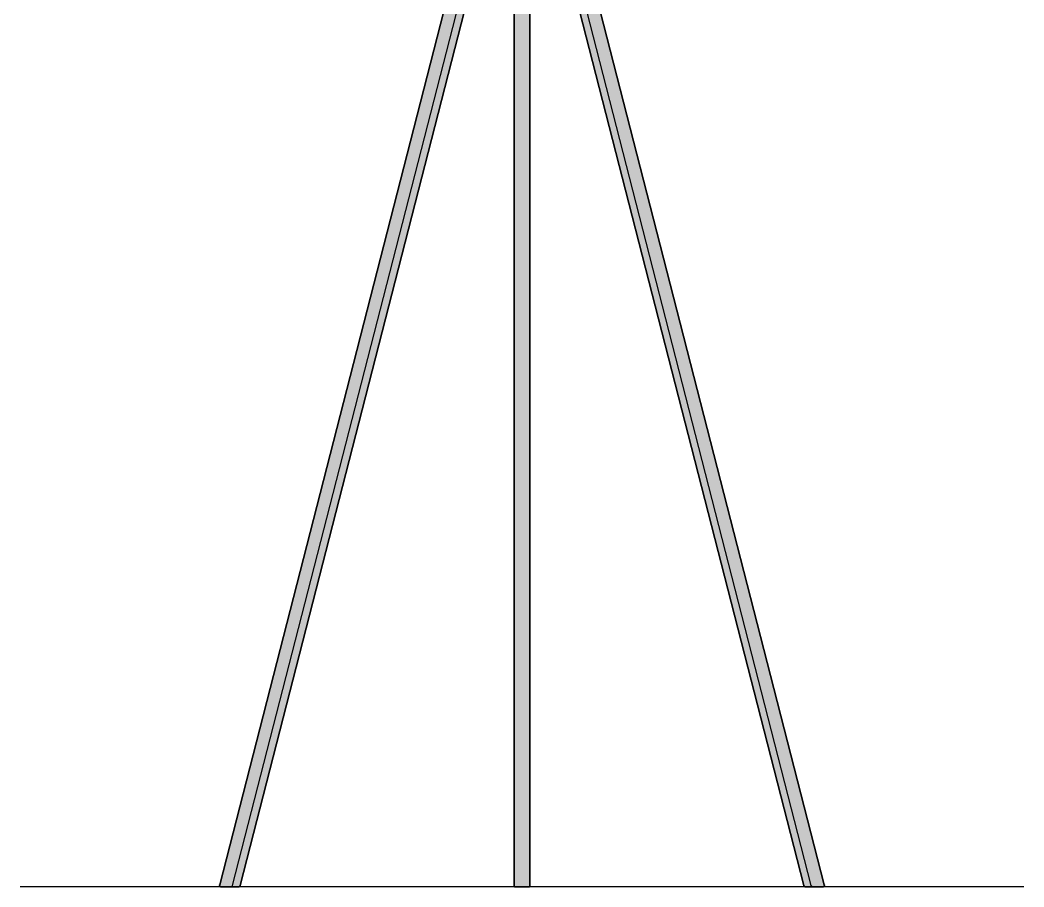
# Model space of a CAD drawing. Header units: millimetres. Extents: x 0 to 2535, y -1006 to 1980.
# Drawn here: x 1389 to 2535, y 0 to 990 of the extents above; entities that cross this region are included whole.
import ezdxf

# ---------------------------------------------------------------- set-up
doc = ezdxf.new("R2010")
doc.units = ezdxf.units.MM
doc.layers.add('Blocks', color=7, linetype='Continuous')
doc.layers.add('Blocks$Fill', color=7, linetype='Continuous', true_color=0xffffff)
for name, color, linetype, lineweight, true_color in [('Blocks$Inner', 7, 'Continuous', 25, 0x007f00), ('Blocks$Outline', 7, 'Continuous', 35, 0xff3f3f), ('Groud', 7, 'Continuous', 25, 0x243775)]:
    doc.layers.add(name, color=color, linetype=linetype, lineweight=lineweight, true_color=true_color)

# ---------------------------------------------------------------- blocks, each defined once
blk = doc.blocks.new('Superloon Floor Lamp Front')
at = {"layer": 'Blocks$Fill'}
blk.add_hatch(color=256, dxfattribs=at).paths.add_polyline_path([(228, 2.5), (228, 2.4), (228, 2.3), (228, 2.2), (227.9, 2.2), (227.9, 2.1), (227.9, 2), (227.9, 2), (227.9, 1.9), (227.9, 1.8), (228, 1.7), (228, 1.7), (228, 1.6), (228, 1.5), (228, 1.5), (228, 1.4), (228.1, 1.3), (228.1, 1.3), (228.1, 1.2), (228.1, 1.2), (228.2, 1.1), (228.2, 1), (228.2, 1), (228.3, 0.9), (228.3, 0.9), (228.3, 0.8), (228.4, 0.7), (228.4, 0.7), (228.5, 0.6), (228.5, 0.6), (228.6, 0.5), (228.6, 0.5), (228.7, 0.5), (228.7, 0.4), (228.8, 0.4), (228.8, 0.3), (228.9, 0.3), (229, 0.3), (229, 0.2), (229.1, 0.2), (229.1, 0.2), (229.2, 0.1), (229.3, 0.1), (229.3, 0.1), (229.4, 0.1), (229.5, 0.1), (229.5, 0), (229.6, 0), (229.7, 0), (229.7, 0), (229.8, 0), (229.9, 0), (229.9, 0), (240.9, 0), (241, 0), (249.3, 0), (249.4, 0), (249.5, 0), (249.6, 0), (249.6, 0), (249.7, 0), (249.8, 0.1), (249.8, 0.1), (249.9, 0.1), (250, 0.1), (250, 0.1), (250.1, 0.2), (250.2, 0.2), (250.2, 0.2), (250.3, 0.3), (250.3, 0.3), (250.4, 0.3), (250.4, 0.4), (250.5, 0.4), (250.6, 0.5), (250.6, 0.5), (250.7, 0.6), (250.7, 0.6), (250.8, 0.7), (250.8, 0.7), (250.8, 0.8), (250.9, 0.8), (250.9, 0.9), (251, 0.9), (251, 1), (251, 1.1), (251.1, 1.1), (251.1, 1.2), (251.1, 1.2), (251.2, 1.3), (251.2, 1.4), (251.2, 1.4), (251.2, 1.5), (556.8, 1192.6), (556.8, 1192.7), (556.9, 1192.8), (556.9, 1192.8), (556.9, 1192.9), (556.9, 1192.9), (557, 1193), (557, 1193.1), (557, 1193.1), (557.1, 1193.2), (557.1, 1193.2), (557.2, 1193.3), (557.2, 1193.3), (557.2, 1193.4), (557.3, 1193.5), (557.3, 1193.5), (557.4, 1193.5), (557.4, 1193.6), (557.5, 1193.6), (557.6, 1193.7), (557.6, 1193.7), (557.7, 1193.8), (557.7, 1193.8), (557.8, 1193.8), (557.9, 1193.9), (557.9, 1193.9), (558, 1193.9), (558, 1193.9), (558.1, 1194), (558.2, 1194), (558.2, 1194), (558.3, 1194), (558.4, 1194), (558.5, 1194), (558.5, 1194), (558.6, 1194.1), (558.7, 1194.1), (558.7, 1194.1), (564.3, 1194.1), (564.3, 1), (564.3, 0.9), (564.3, 0.9), (564.3, 0.9), (564.3, 0.8), (564.3, 0.8), (564.3, 0.8), (564.3, 0.7), (564.3, 0.7), (564.3, 0.7), (564.3, 0.6), (564.4, 0.6), (564.4, 0.6), (564.4, 0.5), (564.4, 0.5), (564.4, 0.5), (564.4, 0.5), (564.5, 0.4), (564.5, 0.4), (564.5, 0.4), (564.5, 0.3), (564.5, 0.3), (564.6, 0.3), (564.6, 0.3), (564.6, 0.2), (564.6, 0.2), (564.7, 0.2), (564.7, 0.2), (564.7, 0.2), (564.8, 0.1), (564.8, 0.1), (564.8, 0.1), (564.8, 0.1), (564.9, 0.1), (564.9, 0.1), (564.9, 0.1), (565, 0), (565, 0), (565, 0), (565.1, 0), (565.1, 0), (565.1, 0), (565.2, 0), (565.2, 0), (565.2, 0), (565.3, 0), (573.3, 0), (581.2, 0), (581.3, 0), (581.3, 0), (581.4, 0), (581.4, 0), (581.4, 0), (581.5, 0), (581.5, 0), (581.5, 0), (581.6, 0.1), (581.6, 0.1), (581.6, 0.1), (581.7, 0.1), (581.7, 0.1), (581.7, 0.1), (581.7, 0.1), (581.8, 0.2), (581.8, 0.2), (581.8, 0.2), (581.9, 0.2), (581.9, 0.2), (581.9, 0.3), (581.9, 0.3), (582, 0.3), (582, 0.3), (582, 0.4), (582, 0.4), (582, 0.4), (582.1, 0.5), (582.1, 0.5), (582.1, 0.5), (582.1, 0.5), (582.1, 0.6), (582.1, 0.6), (582.2, 0.6), (582.2, 0.7), (582.2, 0.7), (582.2, 0.7), (582.2, 0.8), (582.2, 0.8), (582.2, 0.8), (582.2, 0.9), (582.2, 0.9), (582.2, 0.9), (582.2, 1), (582.2, 1), (582.2, 1194.1), (587.8, 1194.1), (587.9, 1194.1), (588, 1194), (588.1, 1194), (588.1, 1194), (588.2, 1194), (588.3, 1194), (588.3, 1194), (588.4, 1194), (588.5, 1193.9), (588.5, 1193.9), (588.6, 1193.9), (588.6, 1193.9), (588.7, 1193.8), (588.8, 1193.8), (588.8, 1193.8), (588.9, 1193.7), (588.9, 1193.7), (589, 1193.6), (589.1, 1193.6), (589.1, 1193.5), (589.2, 1193.5), (589.2, 1193.5), (589.3, 1193.4), (589.3, 1193.3), (589.3, 1193.3), (589.4, 1193.2), (589.4, 1193.2), (589.5, 1193.1), (589.5, 1193.1), (589.5, 1193), (589.6, 1192.9), (589.6, 1192.9), (589.6, 1192.8), (589.6, 1192.8), (589.7, 1192.7), (589.7, 1192.6), (589.7, 1192.6), (895.3, 1.5), (895.3, 1.4), (895.3, 1.3), (895.4, 1.2), (895.4, 1.2), (895.4, 1.1), (895.5, 1.1), (895.5, 1), (895.5, 0.9), (895.6, 0.9), (895.6, 0.8), (895.7, 0.8), (895.7, 0.7), (895.7, 0.7), (895.8, 0.6), (895.8, 0.6), (895.9, 0.5), (895.9, 0.5), (896, 0.4), (896.1, 0.4), (896.1, 0.3), (896.2, 0.3), (896.2, 0.3), (896.3, 0.2), (896.3, 0.2), (896.4, 0.2), (896.5, 0.1), (896.5, 0.1), (896.6, 0.1), (896.7, 0.1), (896.7, 0.1), (896.8, 0), (896.9, 0), (896.9, 0), (897, 0), (897.1, 0), (897.2, 0), (897.2, 0), (905.5, 0), (905.6, 0), (916.6, 0), (916.7, 0), (916.8, 0), (916.8, 0), (916.9, 0), (917, 0), (917, 0.1), (917.1, 0.1), (917.2, 0.1), (917.2, 0.1), (917.3, 0.1), (917.4, 0.2), (917.4, 0.2), (917.5, 0.2), (917.5, 0.3), (917.6, 0.3), (917.7, 0.3), (917.7, 0.4), (917.8, 0.4), (917.8, 0.5), (917.9, 0.5), (917.9, 0.5), (918, 0.6), (918, 0.6), (918.1, 0.7), (918.1, 0.7), (918.2, 0.8), (918.2, 0.9), (918.2, 0.9), (918.3, 1), (918.3, 1), (918.3, 1.1), (918.4, 1.2), (918.4, 1.2), (918.4, 1.3), (918.4, 1.3), (918.5, 1.4), (918.5, 1.5), (918.5, 1.5), (918.5, 1.6), (918.5, 1.7), (918.5, 1.7), (918.6, 1.8), (918.6, 1.9), (918.6, 2), (918.6, 2), (918.6, 2.1), (918.6, 2.2), (918.5, 2.2), (918.5, 2.3), (918.5, 2.4), (918.5, 2.4), (918.5, 2.5), (601.1, 1239.6), (601.1, 1239.7), (601.1, 1239.7), (601, 1239.8), (601, 1239.9), (601, 1239.9), (600.9, 1240), (600.9, 1240.1), (600.9, 1240.1), (600.8, 1240.2), (600.8, 1240.2), (600.8, 1240.3), (600.7, 1240.3), (600.7, 1240.4), (600.6, 1240.4), (600.6, 1240.5), (600.5, 1240.5), (600.5, 1240.6), (600.4, 1240.6), (600.4, 1240.7), (600.3, 1240.7), (600.2, 1240.8), (600.2, 1240.8), (600.1, 1240.8), (600.1, 1240.9), (600, 1240.9), (599.9, 1240.9), (599.9, 1240.9), (599.8, 1241), (599.7, 1241), (599.7, 1241), (599.6, 1241), (599.5, 1241), (599.5, 1241), (599.4, 1241), (599.3, 1241), (599.3, 1241.1), (599.2, 1241.1), (581.2, 1241.1), (581.2, 1253.5), (581.5, 1253.8), (582.1, 1254.6), (582.3, 1255.6), (582.3, 1255.6), (582.3, 1404.7), (582.2, 1855.6), (582.2, 1855.7), (582.2, 1855.7), (582.3, 1977.6), (582.1, 1978.5), (581.5, 1979.3), (580.7, 1979.9), (579.8, 1980.1), (566.8, 1980.1), (565.8, 1979.9), (565, 1979.3), (564.4, 1978.5), (564.3, 1977.6), (564.3, 1977.5), (564.3, 1855.7), (564.3, 1255.6), (564.4, 1254.6), (565, 1253.8), (565.3, 1253.5), (565.3, 1241.1), (547.3, 1241.1), (547.2, 1241), (547.1, 1241), (547, 1241), (547, 1241), (546.9, 1241), (546.8, 1241), (546.8, 1241), (546.7, 1241), (546.6, 1240.9), (546.6, 1240.9), (546.5, 1240.9), (546.4, 1240.9), (546.4, 1240.8), (546.3, 1240.8), (546.3, 1240.8), (546.2, 1240.7), (546.1, 1240.7), (546.1, 1240.6), (546, 1240.6), (546, 1240.5), (545.9, 1240.5), (545.9, 1240.4), (545.8, 1240.4), (545.8, 1240.3), (545.7, 1240.3), (545.7, 1240.2), (545.7, 1240.2), (545.6, 1240.1), (545.6, 1240.1), (545.6, 1240), (545.5, 1239.9), (545.5, 1239.9), (545.5, 1239.8), (545.4, 1239.7), (545.4, 1239.7), (545.4, 1239.6), (545.4, 1239.6)], flags=0)
at = {"layer": 'Blocks$Inner'}
for points in [[(556.8, 1192.6), (251.2, 1.5), (251.2, 1.4), (251.2, 1.4), (251.2, 1.3), (251.1, 1.2), (251.1, 1.2), (251.1, 1.1), (251, 1.1), (251, 1), (251, 0.9), (250.9, 0.9), (250.9, 0.8), (250.8, 0.8), (250.8, 0.7), (250.8, 0.7), (250.7, 0.6), (250.7, 0.6), (250.6, 0.5), (250.6, 0.5), (250.5, 0.4), (250.4, 0.4), (250.4, 0.3), (250.3, 0.3), (250.3, 0.3), (250.2, 0.2), (250.2, 0.2), (250.1, 0.2), (250, 0.1), (250, 0.1), (249.9, 0.1), (249.8, 0.1), (249.8, 0.1), (249.7, 0), (249.6, 0), (249.6, 0), (249.5, 0), (249.4, 0), (249.3, 0), (249.3, 0), (240.9, 0), (229.9, 0), (229.9, 0), (229.8, 0), (229.7, 0), (229.7, 0), (229.6, 0), (229.5, 0), (229.5, 0.1), (229.4, 0.1), (229.3, 0.1), (229.3, 0.1), (229.2, 0.1), (229.1, 0.2), (229.1, 0.2), (229, 0.2), (229, 0.3), (228.9, 0.3), (228.8, 0.3), (228.8, 0.4), (228.7, 0.4), (228.7, 0.5), (228.6, 0.5), (228.6, 0.5), (228.5, 0.6), (228.5, 0.6), (228.4, 0.7), (228.4, 0.7), (228.3, 0.8), (228.3, 0.9), (228.3, 0.9), (228.2, 1), (228.2, 1), (228.2, 1.1), (228.1, 1.2), (228.1, 1.2), (228.1, 1.3), (228.1, 1.3), (228, 1.4), (228, 1.5), (228, 1.5), (228, 1.6), (228, 1.7), (228, 1.7), (227.9, 1.8), (227.9, 1.9), (227.9, 2), (227.9, 2), (227.9, 2.1), (227.9, 2.2), (228, 2.2), (228, 2.3), (228, 2.4), (228, 2.4), (228, 2.5), (545.4, 1239.6)], [(601.1, 1239.6), (918.5, 2.5), (918.5, 2.4), (918.5, 2.4), (918.5, 2.3), (918.5, 2.2), (918.6, 2.2), (918.6, 2.1), (918.6, 2), (918.6, 2), (918.6, 1.9), (918.6, 1.8), (918.5, 1.7), (918.5, 1.7), (918.5, 1.6), (918.5, 1.5), (918.5, 1.5), (918.5, 1.4), (918.4, 1.3), (918.4, 1.3), (918.4, 1.2), (918.4, 1.2), (918.3, 1.1), (918.3, 1), (918.3, 1), (918.2, 0.9), (918.2, 0.9), (918.2, 0.8), (918.1, 0.7), (918.1, 0.7), (918, 0.6), (918, 0.6), (917.9, 0.5), (917.9, 0.5), (917.8, 0.5), (917.8, 0.4), (917.7, 0.4), (917.7, 0.3), (917.6, 0.3), (917.5, 0.3), (917.5, 0.2), (917.4, 0.2), (917.4, 0.2), (917.3, 0.1), (917.2, 0.1), (917.2, 0.1), (917.1, 0.1), (917, 0.1), (917, 0), (916.9, 0), (916.8, 0), (916.8, 0), (916.7, 0), (916.6, 0), (916.6, 0), (905.6, 0)], [(582.2, 1239.1), (582.2, 1), (582.2, 1), (582.2, 0.9), (582.2, 0.9), (582.2, 0.9), (582.2, 0.8), (582.2, 0.8), (582.2, 0.8), (582.2, 0.7), (582.2, 0.7), (582.2, 0.7), (582.2, 0.6), (582.1, 0.6), (582.1, 0.6), (582.1, 0.5), (582.1, 0.5), (582.1, 0.5), (582.1, 0.5), (582, 0.4), (582, 0.4), (582, 0.4), (582, 0.3), (582, 0.3), (581.9, 0.3), (581.9, 0.3), (581.9, 0.2), (581.9, 0.2), (581.8, 0.2), (581.8, 0.2), (581.8, 0.2), (581.7, 0.1), (581.7, 0.1), (581.7, 0.1), (581.7, 0.1), (581.6, 0.1), (581.6, 0.1), (581.6, 0.1), (581.5, 0), (581.5, 0), (581.5, 0), (581.4, 0), (581.4, 0), (581.4, 0), (581.3, 0), (581.3, 0), (581.3, 0), (581.2, 0), (573.3, 0), (565.3, 0), (565.2, 0), (565.2, 0), (565.2, 0), (565.1, 0), (565.1, 0), (565.1, 0), (565, 0), (565, 0), (565, 0), (564.9, 0.1), (564.9, 0.1), (564.9, 0.1), (564.8, 0.1), (564.8, 0.1), (564.8, 0.1), (564.8, 0.1), (564.7, 0.2), (564.7, 0.2), (564.7, 0.2), (564.6, 0.2), (564.6, 0.2), (564.6, 0.3), (564.6, 0.3), (564.5, 0.3), (564.5, 0.3), (564.5, 0.4), (564.5, 0.4), (564.5, 0.4), (564.4, 0.5), (564.4, 0.5), (564.4, 0.5), (564.4, 0.5), (564.4, 0.6), (564.4, 0.6), (564.3, 0.6), (564.3, 0.7), (564.3, 0.7), (564.3, 0.7), (564.3, 0.8), (564.3, 0.8), (564.3, 0.8), (564.3, 0.9), (564.3, 0.9), (564.3, 0.9), (564.3, 1), (564.3, 1), (564.3, 1239.1)], [(240.9, 0), (241, 0), (241, 0), (241.1, 0), (241.2, 0), (241.2, 0), (241.3, 0), (241.4, 0.1), (241.4, 0.1), (241.5, 0.1), (241.6, 0.1), (241.6, 0.1), (241.7, 0.2), (241.8, 0.2), (241.8, 0.2), (241.9, 0.3), (241.9, 0.3), (242, 0.3), (242.1, 0.4), (242.1, 0.4), (242.2, 0.5), (242.2, 0.5), (242.3, 0.6), (242.3, 0.6), (242.4, 0.7), (242.4, 0.7), (242.5, 0.8), (242.5, 0.8), (242.5, 0.9), (242.6, 0.9), (242.6, 1), (242.7, 1.1), (242.7, 1.1), (242.7, 1.2), (242.7, 1.2), (242.8, 1.3), (242.8, 1.4), (242.8, 1.4), (242.8, 1.5), (548.4, 1192.6)], [(589.7, 1192.6), (895.3, 1.5), (895.3, 1.4), (895.3, 1.4), (895.3, 1.3), (895.4, 1.2), (895.4, 1.2), (895.4, 1.1), (895.5, 1.1), (895.5, 1), (895.5, 0.9), (895.6, 0.9), (895.6, 0.8), (895.7, 0.8), (895.7, 0.7), (895.7, 0.7), (895.8, 0.6), (895.8, 0.6), (895.9, 0.5), (895.9, 0.5), (896, 0.4), (896.1, 0.4), (896.1, 0.3), (896.2, 0.3), (896.2, 0.3), (896.3, 0.2), (896.3, 0.2), (896.4, 0.2), (896.5, 0.1), (896.5, 0.1), (896.6, 0.1), (896.7, 0.1), (896.7, 0.1), (896.8, 0), (896.9, 0), (896.9, 0), (897, 0), (897.1, 0), (897.2, 0), (897.2, 0), (905.6, 0), (905.5, 0), (905.5, 0), (905.4, 0), (905.3, 0), (905.3, 0), (905.2, 0), (905.1, 0.1), (905.1, 0.1), (905, 0.1), (904.9, 0.1), (904.9, 0.1), (904.8, 0.2), (904.7, 0.2), (904.7, 0.2), (904.6, 0.3), (904.6, 0.3), (904.5, 0.3), (904.4, 0.4), (904.4, 0.4), (904.3, 0.5), (904.3, 0.5), (904.2, 0.6), (904.2, 0.6), (904.1, 0.7), (904.1, 0.7), (904, 0.8), (904, 0.8), (904, 0.9), (903.9, 0.9), (903.9, 1), (903.8, 1.1), (903.8, 1.1), (903.8, 1.2), (903.8, 1.2), (903.7, 1.3), (903.7, 1.4), (903.7, 1.4), (903.7, 1.5), (598.1, 1192.6)]]:
    blk.add_lwpolyline(points, dxfattribs=at)
at = {"layer": 'Blocks$Outline'}
for points in [[(545.4, 1239.6), (228, 2.5)], [(918.5, 2.5), (601.1, 1239.6)], [(251.2, 1.5), (556.8, 1192.6)], [(564.3, 1194.1), (564.3, 1)], [(582.2, 1), (582.2, 1194.1)], [(589.7, 1192.6), (895.3, 1.5)], [(228, 2.5), (228, 2.4), (228, 2.4), (228, 2.3), (228, 2.2), (227.9, 2.2), (227.9, 2.1), (227.9, 2), (227.9, 2), (227.9, 1.9), (227.9, 1.8), (228, 1.7), (228, 1.7), (228, 1.6), (228, 1.5), (228, 1.5), (228, 1.4), (228.1, 1.3), (228.1, 1.3), (228.1, 1.2), (228.1, 1.2), (228.2, 1.1), (228.2, 1), (228.2, 1), (228.3, 0.9), (228.3, 0.9), (228.3, 0.8), (228.4, 0.7), (228.4, 0.7), (228.5, 0.6), (228.5, 0.6), (228.6, 0.5), (228.6, 0.5), (228.7, 0.5), (228.7, 0.4), (228.8, 0.4), (228.8, 0.3), (228.9, 0.3), (229, 0.3), (229, 0.2), (229.1, 0.2), (229.1, 0.2), (229.2, 0.1), (229.3, 0.1), (229.3, 0.1), (229.4, 0.1), (229.5, 0.1), (229.5, 0), (229.6, 0), (229.7, 0), (229.7, 0), (229.8, 0), (229.9, 0), (229.9, 0)], [(229.9, 0), (240.9, 0)], [(240.9, 0), (241, 0), (241, 0)], [(241, 0), (249.3, 0)], [(249.3, 0), (249.3, 0), (249.4, 0), (249.5, 0), (249.6, 0), (249.6, 0), (249.7, 0), (249.8, 0.1), (249.8, 0.1), (249.9, 0.1), (250, 0.1), (250, 0.1), (250.1, 0.2), (250.2, 0.2), (250.2, 0.2), (250.3, 0.3), (250.3, 0.3), (250.4, 0.3), (250.4, 0.4), (250.5, 0.4), (250.6, 0.5), (250.6, 0.5), (250.7, 0.6), (250.7, 0.6), (250.8, 0.7), (250.8, 0.7), (250.8, 0.8), (250.9, 0.8), (250.9, 0.9), (251, 0.9), (251, 1), (251, 1.1), (251.1, 1.1), (251.1, 1.2), (251.1, 1.2), (251.2, 1.3), (251.2, 1.4), (251.2, 1.4), (251.2, 1.5)], [(564.3, 1), (564.3, 1), (564.3, 0.9), (564.3, 0.9), (564.3, 0.9), (564.3, 0.8), (564.3, 0.8), (564.3, 0.8), (564.3, 0.7), (564.3, 0.7), (564.3, 0.7), (564.3, 0.6), (564.4, 0.6), (564.4, 0.6), (564.4, 0.5), (564.4, 0.5), (564.4, 0.5), (564.4, 0.5), (564.5, 0.4), (564.5, 0.4), (564.5, 0.4), (564.5, 0.3), (564.5, 0.3), (564.6, 0.3), (564.6, 0.3), (564.6, 0.2), (564.6, 0.2), (564.7, 0.2), (564.7, 0.2), (564.7, 0.2), (564.8, 0.1), (564.8, 0.1), (564.8, 0.1), (564.8, 0.1), (564.9, 0.1), (564.9, 0.1), (564.9, 0.1), (565, 0), (565, 0), (565, 0), (565.1, 0), (565.1, 0), (565.1, 0), (565.2, 0), (565.2, 0), (565.2, 0), (565.3, 0)], [(565.3, 0), (573.3, 0)], [(573.3, 0), (581.2, 0)], [(581.2, 0), (581.3, 0), (581.3, 0), (581.3, 0), (581.4, 0), (581.4, 0), (581.4, 0), (581.5, 0), (581.5, 0), (581.5, 0), (581.6, 0.1), (581.6, 0.1), (581.6, 0.1), (581.7, 0.1), (581.7, 0.1), (581.7, 0.1), (581.7, 0.1), (581.8, 0.2), (581.8, 0.2), (581.8, 0.2), (581.9, 0.2), (581.9, 0.2), (581.9, 0.3), (581.9, 0.3), (582, 0.3), (582, 0.3), (582, 0.4), (582, 0.4), (582, 0.4), (582.1, 0.5), (582.1, 0.5), (582.1, 0.5), (582.1, 0.5), (582.1, 0.6), (582.1, 0.6), (582.2, 0.6), (582.2, 0.7), (582.2, 0.7), (582.2, 0.7), (582.2, 0.8), (582.2, 0.8), (582.2, 0.8), (582.2, 0.9), (582.2, 0.9), (582.2, 0.9), (582.2, 1), (582.2, 1)], [(895.3, 1.5), (895.3, 1.4), (895.3, 1.4), (895.3, 1.3), (895.4, 1.2), (895.4, 1.2), (895.4, 1.1), (895.5, 1.1), (895.5, 1), (895.5, 0.9), (895.6, 0.9), (895.6, 0.8), (895.7, 0.8), (895.7, 0.7), (895.7, 0.7), (895.8, 0.6), (895.8, 0.6), (895.9, 0.5), (895.9, 0.5), (896, 0.4), (896.1, 0.4), (896.1, 0.3), (896.2, 0.3), (896.2, 0.3), (896.3, 0.2), (896.3, 0.2), (896.4, 0.2), (896.5, 0.1), (896.5, 0.1), (896.6, 0.1), (896.7, 0.1), (896.7, 0.1), (896.8, 0), (896.9, 0), (896.9, 0), (897, 0), (897.1, 0), (897.2, 0), (897.2, 0)], [(897.2, 0), (905.5, 0)], [(905.5, 0), (905.5, 0), (905.6, 0)], [(905.6, 0), (916.6, 0)], [(916.6, 0), (916.6, 0), (916.7, 0), (916.8, 0), (916.8, 0), (916.9, 0), (917, 0), (917, 0.1), (917.1, 0.1), (917.2, 0.1), (917.2, 0.1), (917.3, 0.1), (917.4, 0.2), (917.4, 0.2), (917.5, 0.2), (917.5, 0.3), (917.6, 0.3), (917.7, 0.3), (917.7, 0.4), (917.8, 0.4), (917.8, 0.5), (917.9, 0.5), (917.9, 0.5), (918, 0.6), (918, 0.6), (918.1, 0.7), (918.1, 0.7), (918.2, 0.8), (918.2, 0.9), (918.2, 0.9), (918.3, 1), (918.3, 1), (918.3, 1.1), (918.4, 1.2), (918.4, 1.2), (918.4, 1.3), (918.4, 1.3), (918.5, 1.4), (918.5, 1.5), (918.5, 1.5), (918.5, 1.6), (918.5, 1.7), (918.5, 1.7), (918.6, 1.8), (918.6, 1.9), (918.6, 2), (918.6, 2), (918.6, 2.1), (918.6, 2.2), (918.5, 2.2), (918.5, 2.3), (918.5, 2.4), (918.5, 2.4), (918.5, 2.5)]]:
    blk.add_lwpolyline(points, dxfattribs=at)

msp = doc.modelspace()

# ---------------------------------------------------------------- linework, layer by layer
at = {"layer": 'Groud'}
msp.add_lwpolyline([(2535.2, 0), (1388.7, 0)], dxfattribs=at)

# ---------------------------------------------------------------- block references
at = {"layer": 'Blocks'}
msp.add_blockref('Superloon Floor Lamp Front', (1388.7, 0), dxfattribs=at)

doc.saveas('drawing.dxf')
